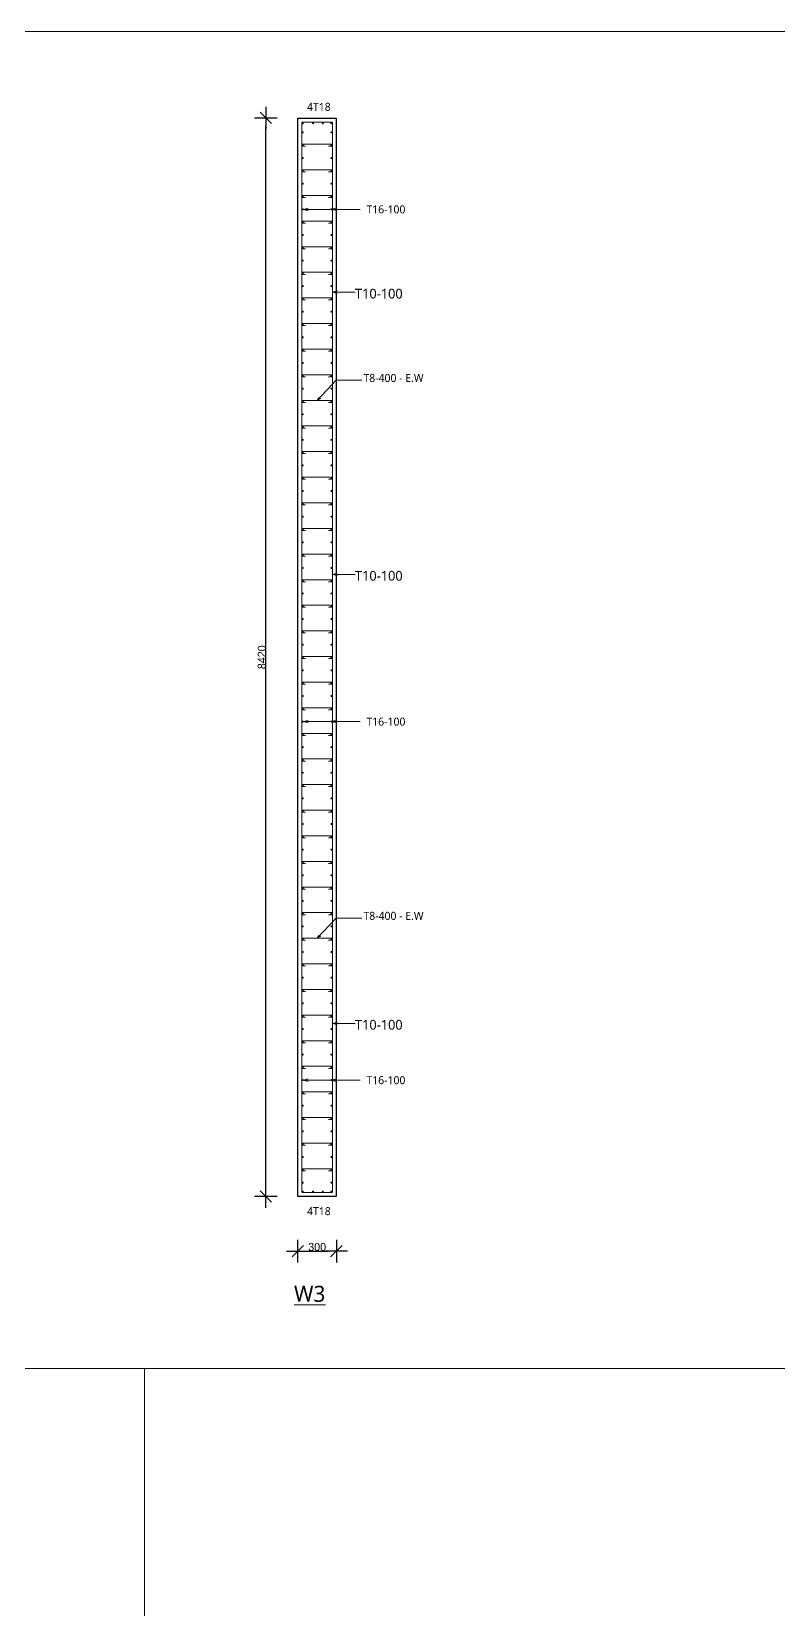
# Model space of a CAD drawing. Header units: millimetres. Extents: x -523 to 167289, y 167321 to 195048.
# Drawn here: x 145366 to 151193, y 182727 to 195048 of the extents above; entities that cross this region are included whole.
import ezdxf

# ---------------------------------------------------------------- set-up
doc = ezdxf.new("R2010")
doc.units = ezdxf.units.MM
doc.header["$PDMODE"] = 98
doc.layers.get('0').update_dxf_attribs({"lineweight": 20})
doc.layers.get('Defpoints').update_dxf_attribs({"lineweight": 20})
doc.layers.add('A-ANNO-TEXT', color=4, linetype='Continuous', lineweight=13)
doc.layers.add('A-DETL', color=2, linetype='Continuous', lineweight=5)
doc.layers.add('DM', color=7, linetype='Continuous')
doc.layers.add('GR-C', color=1, linetype='Continuous')
doc.styles.add('Segoe UI Light', font='segoeuil.ttf', dxfattribs={"width": 0.85, "height": 400})
doc.styles.add('T25-50', font='stencil.shx', dxfattribs={"height": 62.5})
doc.dimstyles.new('D35-100', dxfattribs={"dimtxt": 62.5, "dimasz": 210, "dimexe": 0.1, "dimexo": 0.0065, "dimgap": 126, "dimtad": 1, "dimdec": 0, "dimzin": 0, "dimdsep": 46, "dimtxsty": 'T25-50', "dimblk": 'TK', "dimcen": 90, "dimdle": 100, "dimclrt": 7, "dimadec": 0, "dimazin": 0, "dimtfac": 1, "dimtdec": 0, "dimtix": 1, "dimtofl": 0, "dimtmove": 1, "dimatfit": 3, "dimldrblk": 'COLUMNS AND AXES-XREF-GROUND$0$DOT1', "dimfxl": 0.15, "dimfxlon": 1, "dimtolj": 1, "dimtzin": 0, "dimarcsym": 1})

# ---------------------------------------------------------------- blocks, each defined once
blk = doc.blocks.new('TK')
at = {"layer": 'DM'}
for p, q in [((1.41, 0), (-1.41, 0)), ((-0.71, -0.71), (0.71, 0.71)), ((0, 1.41), (0, -1.41))]:
    blk.add_line(p, q, dxfattribs=at)
blk = doc.blocks.new('*D475')
at = {"layer": 'A-DETL', "color": 0, "lineweight": -2, "transparency": 16777216}
for p, q in [((147444, 185526), (147444, 185525)), ((147506, 185525), (147681, 185525)), ((147744, 185526), (147744, 185525))]:
    blk.add_line(p, q, dxfattribs=at)
at = {"layer": 'Defpoints', "color": 0, "transparency": 16777216}
for p in [(147444, 185952, 0), (147744, 185952, 0), (147744, 185525)]:
    blk.add_point(p, dxfattribs=at)
at = {"layer": 'A-DETL', "color": 0, "lineweight": -2, "transparency": 16777216, "xscale": 62.5, "yscale": 62.5, "zscale": 62.5, "rotation": 180}
blk.add_blockref('TK', (147444, 185525), dxfattribs=at)
at = {"layer": 'A-DETL', "color": 0, "lineweight": -2, "transparency": 16777216, "xscale": 62.5, "yscale": 62.5, "zscale": 62.5}
blk.add_blockref('TK', (147744, 185525), dxfattribs=at)
at = {"layer": 'A-DETL', "color": 7, "transparency": 16777216, "insert": (147594, 185557), "char_height": 62.5, "attachment_point": 5, "style": 'T25-50'}
blk.add_mtext('\\A1;300', dxfattribs=at)
blk = doc.blocks.new('COLUMNS AND AXES-XREF-GROUND$0$DOT1')
for p, q in [((0, -2.5), (0, 2.5)), ((2.5, 0), (-2.5, 0))]:
    blk.add_line(p, q)
blk.add_circle((0, 0), 0.485)
blk = doc.blocks.new('*D476')
at = {"layer": 'A-DETL', "color": 0, "lineweight": -2, "transparency": 16777216}
for p, q in [((147193, 194373), (147193, 194373)), ((147193, 186014), (147193, 194310)), ((147193, 185952), (147193, 185952))]:
    blk.add_line(p, q, dxfattribs=at)
at = {"layer": 'Defpoints', "color": 0, "transparency": 16777216}
for p in [(147193, 194373), (147444, 194373, 0), (147444, 185952, 0)]:
    blk.add_point(p, dxfattribs=at)
at = {"layer": 'A-DETL', "color": 0, "lineweight": -2, "transparency": 16777216, "xscale": 62.5, "yscale": 62.5, "zscale": 62.5}
for p, rotation in [((147193, 194373), 90), ((147193, 185952), 270)]:
    blk.add_blockref('TK', p, dxfattribs=dict(at, rotation=rotation))
at = {"layer": 'A-DETL', "color": 7, "transparency": 16777216, "insert": (147162, 190162), "char_height": 62.5, "attachment_point": 5, "rotation": 90, "style": 'T25-50'}
blk.add_mtext('\\A1;8420', dxfattribs=at)
blk = doc.blocks.new('*D453')
at = {"layer": 'A-DETL', "color": 0, "lineweight": -2, "transparency": 16777216}
for p, q in [((-435, 193495), (-435, 193495)), ((-435, 193257), (-435, 193432)), ((-435, 193195), (-435, 193195))]:
    blk.add_line(p, q, dxfattribs=at)
at = {"layer": 'Defpoints', "color": 0, "transparency": 16777216}
for p in [(-435, 193495), (0, 193495), (153213, 193195)]:
    blk.add_point(p, dxfattribs=at)
at = {"layer": 'A-DETL', "color": 0, "lineweight": -2, "transparency": 16777216, "xscale": 62.5, "yscale": 62.5, "zscale": 62.5}
for p, rotation in [((-435, 193495), 90), ((-435, 193195), 270)]:
    blk.add_blockref('TK', p, dxfattribs=dict(at, rotation=rotation))
at = {"layer": 'A-DETL', "color": 7, "transparency": 16777216, "insert": (-466, 193345), "char_height": 62.5, "attachment_point": 5, "rotation": 90, "style": 'T25-50'}
blk.add_mtext('\\A1;300', dxfattribs=at)
blk = doc.blocks.new('*D457')
at = {"layer": 'A-DETL', "color": 0, "lineweight": -2, "transparency": 16777216}
for p, q in [((162594, 194137), (162594, 194137)), ((162594, 190800), (162594, 194074)), ((162594, 190737), (162594, 190737))]:
    blk.add_line(p, q, dxfattribs=at)
at = {"layer": 'Defpoints', "color": 0, "transparency": 16777216}
for p in [(0, 194137, 0), (162594, 194137), (162792, 190737, 0)]:
    blk.add_point(p, dxfattribs=at)
at = {"layer": 'A-DETL', "color": 0, "lineweight": -2, "transparency": 16777216, "xscale": 62.5, "yscale": 62.5, "zscale": 62.5}
for p, rotation in [((162594, 194137), 90), ((162594, 190737), 270)]:
    blk.add_blockref('TK', p, dxfattribs=dict(at, rotation=rotation))
at = {"layer": 'A-DETL', "color": 7, "transparency": 16777216, "insert": (162562, 192437), "char_height": 62.5, "attachment_point": 5, "rotation": 90, "style": 'T25-50'}
blk.add_mtext('\\A1;3400', dxfattribs=at)

msp = doc.modelspace()

# ---------------------------------------------------------------- linework, layer by layer
at = {"layer": 'A-ANNO-TEXT', "color": 250, "lineweight": 13}
for p, q in [((147485.7, 193659.3, 0), (147523.2, 193669.3, 0)), ((147485.7, 193659.3, 0), (147523.2, 193649.2, 0)), ((147485.7, 193659.3, 0), (147816.2, 193659.3, 0)), ((147637.5, 193659.3, 0), (147821.2, 193659.3, 0)), ((147705.8, 193659.8, 0), (147743.3, 193669.8, 0)), ((147705.8, 193659.8, 0), (147743.3, 193649.8, 0)), ((147821.2, 193659.3, 0), (147930.4, 193659.3, 0)), ((147713.8, 193012.1, 0), (147751.3, 193022.2, 0)), ((147713.8, 193012.1, 0), (147751.3, 193002.1, 0)), ((147713.8, 193012.1, 0), (147891.3, 193012.1, 0)), ((147743.2, 192325.4, 0), (147835, 192325.4, 0)), ((147835, 192325.4, 0), (147944.1, 192325.4, 0)), ((147593.8, 192167.8, 0), (147622.4, 192183.6, 0)), ((147713.8, 190809.4, 0), (147751.3, 190819.4, 0)), ((147713.8, 190809.4, 0), (147751.3, 190799.4, 0)), ((147713.8, 190809.4, 0), (147891.3, 190809.4, 0)), ((147485.7, 189659.3, 0), (147523.2, 189669.3, 0)), ((147485.7, 189659.3, 0), (147523.2, 189649.2, 0)), ((147485.7, 189659.3, 0), (147816.2, 189659.3, 0)), ((147637.5, 189659.3, 0), (147821.2, 189659.3, 0)), ((147705.8, 189659.8, 0), (147743.3, 189669.8, 0)), ((147705.8, 189659.8, 0), (147743.3, 189649.8, 0)), ((147821.2, 189659.3, 0), (147930.4, 189659.3, 0)), ((147743.2, 188125.4, 0), (147835, 188125.4, 0)), ((147835, 188125.4, 0), (147944.1, 188125.4, 0)), ((147593.8, 187967.8, 0), (147622.4, 187983.6, 0)), ((147713.8, 187303.3, 0), (147751.3, 187313.3, 0)), ((147713.8, 187303.3, 0), (147751.3, 187293.2, 0)), ((147713.8, 187303.3, 0), (147891.3, 187303.3, 0)), ((147485.7, 186859.3, 0), (147523.2, 186869.3, 0)), ((147485.7, 186859.3, 0), (147523.2, 186849.2, 0)), ((147485.7, 186859.3, 0), (147816.2, 186859.3, 0)), ((147637.5, 186859.3, 0), (147821.2, 186859.3, 0)), ((147705.8, 186859.8, 0), (147743.3, 186869.8, 0)), ((147705.8, 186859.8, 0), (147743.3, 186849.8, 0)), ((147821.2, 186859.3, 0), (147930.4, 186859.3, 0))]:
    msp.add_line(p, q, dxfattribs=at)
at = {"layer": 'A-ANNO-TEXT', "color": 250, "lineweight": 13, "elevation": 0}
for points in [[(147610, 192191.2), (147593.8, 192167.8), (147743.2, 192325.4)], [(147610, 187991.2), (147593.8, 187967.8), (147743.2, 188125.4)]]:
    msp.add_lwpolyline(points, dxfattribs=at)
at = {"layer": 'A-DETL'}
msp.add_lwpolyline([(124282.3, 195047.8), (167289, 195047.8), (167289, 169580.6), (124282.3, 169580.6)], close=True, dxfattribs=at)
for points in [[(136425.4, 184608), (151319.6, 184608), (151319.6, 195047.8)], [(146247.4, 184608), (146247.4, 169580.6)]]:
    msp.add_lwpolyline(points, dxfattribs=at)
at = {"layer": 'A-DETL', "elevation": 0}
msp.add_lwpolyline([(147473.8, 194332.8), (147473.8, 185989.7, 0.4142136), (147481.8, 185981.7), (147705.8, 185981.7, 0.4142136), (147713.8, 185989.7), (147713.8, 194332.8, 0.4142136), (147705.8, 194340.8), (147481.8, 194340.8, 0.4142136)], format="xyb", close=True, dxfattribs=at)
at = {"layer": 'A-DETL', "const_width": 8, "elevation": 0}
for points in [[(147477.8, 194331.9, -1), (147485.8, 194331.9, -1)], [(147558, 194331.9, -1), (147566, 194331.9, -1)], [(147634.1, 194331.9, -1), (147642.1, 194331.9, -1)], [(147701.2, 194331.9, -1), (147709.2, 194331.9, -1)], [(147477.8, 194259.8, -1), (147485.8, 194259.8, -1)], [(147709.8, 194259.8, 1), (147701.8, 194259.8, 1)], [(147477.8, 194159.8, -1), (147485.8, 194159.8, -1)], [(147477.8, 194059.8, -1), (147485.8, 194059.8, -1)], [(147709.8, 194159.8, 1), (147701.8, 194159.8, 1)], [(147709.8, 194059.8, 1), (147701.8, 194059.8, 1)], [(147477.8, 193959.8, -1), (147485.8, 193959.8, -1)], [(147709.8, 193959.8, 1), (147701.8, 193959.8, 1)], [(147477.8, 193859.8, -1), (147485.8, 193859.8, -1)], [(147709.8, 193859.8, 1), (147701.8, 193859.8, 1)], [(147477.8, 193759.8, -1), (147485.8, 193759.8, -1)], [(147709.8, 193759.8, 1), (147701.8, 193759.8, 1)], [(147477.8, 193659.8, -1), (147485.8, 193659.8, -1)], [(147477.8, 193559.8, -1), (147485.8, 193559.8, -1)], [(147709.8, 193659.8, 1), (147701.8, 193659.8, 1)], [(147709.8, 193559.8, 1), (147701.8, 193559.8, 1)], [(147477.8, 193459.8, -1), (147485.8, 193459.8, -1)], [(147709.8, 193459.8, 1), (147701.8, 193459.8, 1)], [(147477.8, 193359.8, -1), (147485.8, 193359.8, -1)], [(147709.8, 193359.8, 1), (147701.8, 193359.8, 1)], [(147477.8, 193259.8, -1), (147485.8, 193259.8, -1)], [(147709.8, 193259.8, 1), (147701.8, 193259.8, 1)], [(147477.8, 193159.8, -1), (147485.8, 193159.8, -1)], [(147709.8, 193159.8, 1), (147701.8, 193159.8, 1)], [(147477.8, 193059.8, -1), (147485.8, 193059.8, -1)], [(147477.8, 192959.8, -1), (147485.8, 192959.8, -1)], [(147709.8, 193059.8, 1), (147701.8, 193059.8, 1)], [(147709.8, 192959.8, 1), (147701.8, 192959.8, 1)], [(147477.8, 192859.8, -1), (147485.8, 192859.8, -1)], [(147709.8, 192859.8, 1), (147701.8, 192859.8, 1)], [(147477.8, 192759.8, -1), (147485.8, 192759.8, -1)], [(147709.8, 192759.8, 1), (147701.8, 192759.8, 1)], [(147477.8, 192659.8, -1), (147485.8, 192659.8, -1)], [(147709.8, 192659.8, 1), (147701.8, 192659.8, 1)], [(147477.8, 192559.8, -1), (147485.8, 192559.8, -1)], [(147477.8, 192459.8, -1), (147485.8, 192459.8, -1)], [(147709.8, 192559.8, 1), (147701.8, 192559.8, 1)], [(147709.8, 192459.8, 1), (147701.8, 192459.8, 1)], [(147477.8, 192359.8, -1), (147485.8, 192359.8, -1)], [(147709.8, 192359.8, 1), (147701.8, 192359.8, 1)], [(147477.8, 192259.8, -1), (147485.8, 192259.8, -1)], [(147709.8, 192259.8, 1), (147701.8, 192259.8, 1)], [(147477.8, 192159.8, -1), (147485.8, 192159.8, -1)], [(147709.8, 192159.8, 1), (147701.8, 192159.8, 1)], [(147477.8, 192059.8, -1), (147485.8, 192059.8, -1)], [(147477.8, 191959.8, -1), (147485.8, 191959.8, -1)], [(147709.8, 192059.8, 1), (147701.8, 192059.8, 1)], [(147709.8, 191959.8, 1), (147701.8, 191959.8, 1)], [(147477.8, 191859.8, -1), (147485.8, 191859.8, -1)], [(147709.8, 191859.8, 1), (147701.8, 191859.8, 1)], [(147477.8, 191759.8, -1), (147485.8, 191759.8, -1)], [(147709.8, 191759.8, 1), (147701.8, 191759.8, 1)], [(147477.8, 191659.8, -1), (147485.8, 191659.8, -1)], [(147709.8, 191659.8, 1), (147701.8, 191659.8, 1)], [(147477.8, 191559.8, -1), (147485.8, 191559.8, -1)], [(147709.8, 191559.8, 1), (147701.8, 191559.8, 1)], [(147477.8, 191459.8, -1), (147485.8, 191459.8, -1)], [(147477.8, 191359.8, -1), (147485.8, 191359.8, -1)], [(147709.8, 191459.8, 1), (147701.8, 191459.8, 1)], [(147709.8, 191359.8, 1), (147701.8, 191359.8, 1)], [(147477.8, 191259.8, -1), (147485.8, 191259.8, -1)], [(147709.8, 191259.8, 1), (147701.8, 191259.8, 1)], [(147477.8, 191159.8, -1), (147485.8, 191159.8, -1)], [(147709.8, 191159.8, 1), (147701.8, 191159.8, 1)], [(147477.8, 191059.8, -1), (147485.8, 191059.8, -1)], [(147709.8, 191059.8, 1), (147701.8, 191059.8, 1)], [(147477.8, 190959.8, -1), (147485.8, 190959.8, -1)], [(147477.8, 190859.8, -1), (147485.8, 190859.8, -1)], [(147709.8, 190959.8, 1), (147701.8, 190959.8, 1)], [(147709.8, 190859.8, 1), (147701.8, 190859.8, 1)], [(147477.8, 190759.8, -1), (147485.8, 190759.8, -1)], [(147709.8, 190759.8, 1), (147701.8, 190759.8, 1)], [(147477.8, 190659.8, -1), (147485.8, 190659.8, -1)], [(147709.8, 190659.8, 1), (147701.8, 190659.8, 1)], [(147477.8, 190559.8, -1), (147485.8, 190559.8, -1)], [(147709.8, 190559.8, 1), (147701.8, 190559.8, 1)], [(147477.8, 190459.8, -1), (147485.8, 190459.8, -1)], [(147477.8, 190359.8, -1), (147485.8, 190359.8, -1)], [(147709.8, 190459.8, 1), (147701.8, 190459.8, 1)], [(147709.8, 190359.8, 1), (147701.8, 190359.8, 1)], [(147477.8, 190259.8, -1), (147485.8, 190259.8, -1)], [(147709.8, 190259.8, 1), (147701.8, 190259.8, 1)], [(147477.8, 190159.8, -1), (147485.8, 190159.8, -1)], [(147709.8, 190159.8, 1), (147701.8, 190159.8, 1)], [(147477.8, 190059.8, -1), (147485.8, 190059.8, -1)], [(147709.8, 190059.8, 1), (147701.8, 190059.8, 1)], [(147477.8, 189959.8, -1), (147485.8, 189959.8, -1)], [(147709.8, 189959.8, 1), (147701.8, 189959.8, 1)], [(147477.8, 189859.8, -1), (147485.8, 189859.8, -1)], [(147477.8, 189759.8, -1), (147485.8, 189759.8, -1)], [(147709.8, 189859.8, 1), (147701.8, 189859.8, 1)], [(147709.8, 189759.8, 1), (147701.8, 189759.8, 1)], [(147477.8, 189659.8, -1), (147485.8, 189659.8, -1)], [(147709.8, 189659.8, 1), (147701.8, 189659.8, 1)], [(147477.8, 189559.8, -1), (147485.8, 189559.8, -1)], [(147709.8, 189559.8, 1), (147701.8, 189559.8, 1)], [(147477.8, 189459.8, -1), (147485.8, 189459.8, -1)], [(147709.8, 189459.8, 1), (147701.8, 189459.8, 1)], [(147477.8, 189359.8, -1), (147485.8, 189359.8, -1)], [(147477.8, 189259.8, -1), (147485.8, 189259.8, -1)], [(147709.8, 189359.8, 1), (147701.8, 189359.8, 1)], [(147709.8, 189259.8, 1), (147701.8, 189259.8, 1)], [(147477.8, 189159.8, -1), (147485.8, 189159.8, -1)], [(147709.8, 189159.8, 1), (147701.8, 189159.8, 1)], [(147477.8, 189059.8, -1), (147485.8, 189059.8, -1)], [(147709.8, 189059.8, 1), (147701.8, 189059.8, 1)], [(147477.8, 188959.8, -1), (147485.8, 188959.8, -1)], [(147709.8, 188959.8, 1), (147701.8, 188959.8, 1)], [(147477.8, 188859.8, -1), (147485.8, 188859.8, -1)], [(147477.8, 188759.8, -1), (147485.8, 188759.8, -1)], [(147709.8, 188859.8, 1), (147701.8, 188859.8, 1)], [(147709.8, 188759.8, 1), (147701.8, 188759.8, 1)], [(147477.8, 188659.8, -1), (147485.8, 188659.8, -1)], [(147709.8, 188659.8, 1), (147701.8, 188659.8, 1)], [(147477.8, 188559.8, -1), (147485.8, 188559.8, -1)], [(147709.8, 188559.8, 1), (147701.8, 188559.8, 1)], [(147477.8, 188459.8, -1), (147485.8, 188459.8, -1)], [(147709.8, 188459.8, 1), (147701.8, 188459.8, 1)], [(147477.8, 188359.8, -1), (147485.8, 188359.8, -1)], [(147709.8, 188359.8, 1), (147701.8, 188359.8, 1)], [(147477.8, 188259.8, -1), (147485.8, 188259.8, -1)], [(147477.8, 188159.8, -1), (147485.8, 188159.8, -1)], [(147709.8, 188259.8, 1), (147701.8, 188259.8, 1)], [(147709.8, 188159.8, 1), (147701.8, 188159.8, 1)], [(147477.8, 188059.8, -1), (147485.8, 188059.8, -1)], [(147709.8, 188059.8, 1), (147701.8, 188059.8, 1)], [(147477.8, 187959.8, -1), (147485.8, 187959.8, -1)], [(147709.8, 187959.8, 1), (147701.8, 187959.8, 1)], [(147477.8, 187859.8, -1), (147485.8, 187859.8, -1)], [(147709.8, 187859.8, 1), (147701.8, 187859.8, 1)], [(147477.8, 187759.8, -1), (147485.8, 187759.8, -1)], [(147477.8, 187659.8, -1), (147485.8, 187659.8, -1)], [(147709.8, 187759.8, 1), (147701.8, 187759.8, 1)], [(147709.8, 187659.8, 1), (147701.8, 187659.8, 1)], [(147477.8, 187559.8, -1), (147485.8, 187559.8, -1)], [(147709.8, 187559.8, 1), (147701.8, 187559.8, 1)], [(147477.8, 187459.8, -1), (147485.8, 187459.8, -1)], [(147709.8, 187459.8, 1), (147701.8, 187459.8, 1)], [(147477.8, 187359.8, -1), (147485.8, 187359.8, -1)], [(147709.8, 187359.8, 1), (147701.8, 187359.8, 1)], [(147477.8, 187259.8, -1), (147485.8, 187259.8, -1)], [(147477.8, 187159.8, -1), (147485.8, 187159.8, -1)], [(147709.8, 187259.8, 1), (147701.8, 187259.8, 1)], [(147709.8, 187159.8, 1), (147701.8, 187159.8, 1)], [(147477.8, 187059.8, -1), (147485.8, 187059.8, -1)], [(147709.8, 187059.8, 1), (147701.8, 187059.8, 1)], [(147477.8, 186959.8, -1), (147485.8, 186959.8, -1)], [(147709.8, 186959.8, 1), (147701.8, 186959.8, 1)], [(147477.8, 186859.8, -1), (147485.8, 186859.8, -1)], [(147709.8, 186859.8, 1), (147701.8, 186859.8, 1)], [(147477.8, 186759.8, -1), (147485.8, 186759.8, -1)], [(147477.8, 186659.8, -1), (147485.8, 186659.8, -1)], [(147709.8, 186759.8, 1), (147701.8, 186759.8, 1)], [(147709.8, 186659.8, 1), (147701.8, 186659.8, 1)], [(147477.8, 186559.8, -1), (147485.8, 186559.8, -1)], [(147709.8, 186559.8, 1), (147701.8, 186559.8, 1)], [(147477.8, 186459.8, -1), (147485.8, 186459.8, -1)], [(147709.8, 186459.8, 1), (147701.8, 186459.8, 1)], [(147477.8, 186359.8, -1), (147485.8, 186359.8, -1)], [(147709.8, 186359.8, 1), (147701.8, 186359.8, 1)], [(147477.8, 186259.8, -1), (147485.8, 186259.8, -1)], [(147709.8, 186259.8, 1), (147701.8, 186259.8, 1)], [(147477.8, 186159.8, -1), (147485.8, 186159.8, -1)], [(147477.8, 186059.8, -1), (147485.8, 186059.8, -1)], [(147709.8, 186159.8, 1), (147701.8, 186159.8, 1)], [(147709.8, 186059.8, 1), (147701.8, 186059.8, 1)], [(147477.8, 185989.7, -1), (147485.8, 185989.7, -1)], [(147558, 185989.7, -1), (147566, 185989.7, -1)], [(147634.1, 185989.7, -1), (147642.1, 185989.7, -1)], [(147701.2, 185989.7, -1), (147709.2, 185989.7, -1)]]:
    msp.add_lwpolyline(points, format="xyb", close=True, dxfattribs=at)
at = {"layer": 'A-DETL', "lineweight": 20, "elevation": 0}
for points in [[(147503.8, 194151.8), (147481.8, 194151.8, -0.4142136), (147473.8, 194159.8), (147473.8, 194159.8, -0.4142136), (147481.8, 194167.8), (147705.8, 194167.8, -0.4142136), (147713.8, 194159.8), (147713.8, 194159.8, -0.4142136), (147705.8, 194151.8), (147683.8, 194151.8)], [(147503.8, 193951.8), (147481.8, 193951.8, -0.4142136), (147473.8, 193959.8), (147473.8, 193959.8, -0.4142136), (147481.8, 193967.8), (147705.8, 193967.8, -0.4142136), (147713.8, 193959.8), (147713.8, 193959.8, -0.4142136), (147705.8, 193951.8), (147683.8, 193951.8)], [(147503.8, 193751.8), (147481.8, 193751.8, -0.4142136), (147473.8, 193759.8), (147473.8, 193759.8, -0.4142136), (147481.8, 193767.8), (147705.8, 193767.8, -0.4142136), (147713.8, 193759.8), (147713.8, 193759.8, -0.4142136), (147705.8, 193751.8), (147683.8, 193751.8)], [(147503.8, 193551.8), (147481.8, 193551.8, -0.4142136), (147473.8, 193559.8), (147473.8, 193559.8, -0.4142136), (147481.8, 193567.8), (147705.8, 193567.8, -0.4142136), (147713.8, 193559.8), (147713.8, 193559.8, -0.4142136), (147705.8, 193551.8), (147683.8, 193551.8)], [(147503.8, 193351.8), (147481.8, 193351.8, -0.4142136), (147473.8, 193359.8), (147473.8, 193359.8, -0.4142136), (147481.8, 193367.8), (147705.8, 193367.8, -0.4142136), (147713.8, 193359.8), (147713.8, 193359.8, -0.4142136), (147705.8, 193351.8), (147683.8, 193351.8)], [(147503.8, 193151.8), (147481.8, 193151.8, -0.4142136), (147473.8, 193159.8), (147473.8, 193159.8, -0.4142136), (147481.8, 193167.8), (147705.8, 193167.8, -0.4142136), (147713.8, 193159.8), (147713.8, 193159.8, -0.4142136), (147705.8, 193151.8), (147683.8, 193151.8)], [(147503.8, 192951.8), (147481.8, 192951.8, -0.4142136), (147473.8, 192959.8), (147473.8, 192959.8, -0.4142136), (147481.8, 192967.8), (147705.8, 192967.8, -0.4142136), (147713.8, 192959.8), (147713.8, 192959.8, -0.4142136), (147705.8, 192951.8), (147683.8, 192951.8)], [(147503.8, 192751.8), (147481.8, 192751.8, -0.4142136), (147473.8, 192759.8), (147473.8, 192759.8, -0.4142136), (147481.8, 192767.8), (147705.8, 192767.8, -0.4142136), (147713.8, 192759.8), (147713.8, 192759.8, -0.4142136), (147705.8, 192751.8), (147683.8, 192751.8)], [(147503.8, 192551.8), (147481.8, 192551.8, -0.4142136), (147473.8, 192559.8), (147473.8, 192559.8, -0.4142136), (147481.8, 192567.8), (147705.8, 192567.8, -0.4142136), (147713.8, 192559.8), (147713.8, 192559.8, -0.4142136), (147705.8, 192551.8), (147683.8, 192551.8)], [(147503.8, 192351.8), (147481.8, 192351.8, -0.4142136), (147473.8, 192359.8), (147473.8, 192359.8, -0.4142136), (147481.8, 192367.8), (147705.8, 192367.8, -0.4142136), (147713.8, 192359.8), (147713.8, 192359.8, -0.4142136), (147705.8, 192351.8), (147683.8, 192351.8)], [(147503.8, 192151.8), (147481.8, 192151.8, -0.4142136), (147473.8, 192159.8), (147473.8, 192159.8, -0.4142136), (147481.8, 192167.8), (147705.8, 192167.8, -0.4142136), (147713.8, 192159.8), (147713.8, 192159.8, -0.4142136), (147705.8, 192151.8), (147683.8, 192151.8)], [(147503.8, 191951.8), (147481.8, 191951.8, -0.4142136), (147473.8, 191959.8), (147473.8, 191959.8, -0.4142136), (147481.8, 191967.8), (147705.8, 191967.8, -0.4142136), (147713.8, 191959.8), (147713.8, 191959.8, -0.4142136), (147705.8, 191951.8), (147683.8, 191951.8)], [(147503.8, 191751.8), (147481.8, 191751.8, -0.4142136), (147473.8, 191759.8), (147473.8, 191759.8, -0.4142136), (147481.8, 191767.8), (147705.8, 191767.8, -0.4142136), (147713.8, 191759.8), (147713.8, 191759.8, -0.4142136), (147705.8, 191751.8), (147683.8, 191751.8)], [(147503.8, 191551.8), (147481.8, 191551.8, -0.4142136), (147473.8, 191559.8), (147473.8, 191559.8, -0.4142136), (147481.8, 191567.8), (147705.8, 191567.8, -0.4142136), (147713.8, 191559.8), (147713.8, 191559.8, -0.4142136), (147705.8, 191551.8), (147683.8, 191551.8)], [(147503.8, 191351.8), (147481.8, 191351.8, -0.4142136), (147473.8, 191359.8), (147473.8, 191359.8, -0.4142136), (147481.8, 191367.8), (147705.8, 191367.8, -0.4142136), (147713.8, 191359.8), (147713.8, 191359.8, -0.4142136), (147705.8, 191351.8), (147683.8, 191351.8)], [(147503.8, 191151.8), (147481.8, 191151.8, -0.4142136), (147473.8, 191159.8), (147473.8, 191159.8, -0.4142136), (147481.8, 191167.8), (147705.8, 191167.8, -0.4142136), (147713.8, 191159.8), (147713.8, 191159.8, -0.4142136), (147705.8, 191151.8), (147683.8, 191151.8)], [(147503.8, 190951.8), (147481.8, 190951.8, -0.4142136), (147473.8, 190959.8), (147473.8, 190959.8, -0.4142136), (147481.8, 190967.8), (147705.8, 190967.8, -0.4142136), (147713.8, 190959.8), (147713.8, 190959.8, -0.4142136), (147705.8, 190951.8), (147683.8, 190951.8)], [(147503.8, 190751.8), (147481.8, 190751.8, -0.4142136), (147473.8, 190759.8), (147473.8, 190759.8, -0.4142136), (147481.8, 190767.8), (147705.8, 190767.8, -0.4142136), (147713.8, 190759.8), (147713.8, 190759.8, -0.4142136), (147705.8, 190751.8), (147683.8, 190751.8)], [(147503.8, 190551.8), (147481.8, 190551.8, -0.4142136), (147473.8, 190559.8), (147473.8, 190559.8, -0.4142136), (147481.8, 190567.8), (147705.8, 190567.8, -0.4142136), (147713.8, 190559.8), (147713.8, 190559.8, -0.4142136), (147705.8, 190551.8), (147683.8, 190551.8)], [(147503.8, 190351.8), (147481.8, 190351.8, -0.4142136), (147473.8, 190359.8), (147473.8, 190359.8, -0.4142136), (147481.8, 190367.8), (147705.8, 190367.8, -0.4142136), (147713.8, 190359.8), (147713.8, 190359.8, -0.4142136), (147705.8, 190351.8), (147683.8, 190351.8)], [(147503.8, 190151.8), (147481.8, 190151.8, -0.4142136), (147473.8, 190159.8), (147473.8, 190159.8, -0.4142136), (147481.8, 190167.8), (147705.8, 190167.8, -0.4142136), (147713.8, 190159.8), (147713.8, 190159.8, -0.4142136), (147705.8, 190151.8), (147683.8, 190151.8)], [(147503.8, 189951.8), (147481.8, 189951.8, -0.4142136), (147473.8, 189959.8), (147473.8, 189959.8, -0.4142136), (147481.8, 189967.8), (147705.8, 189967.8, -0.4142136), (147713.8, 189959.8), (147713.8, 189959.8, -0.4142136), (147705.8, 189951.8), (147683.8, 189951.8)], [(147503.8, 189751.8), (147481.8, 189751.8, -0.4142136), (147473.8, 189759.8), (147473.8, 189759.8, -0.4142136), (147481.8, 189767.8), (147705.8, 189767.8, -0.4142136), (147713.8, 189759.8), (147713.8, 189759.8, -0.4142136), (147705.8, 189751.8), (147683.8, 189751.8)], [(147503.8, 189551.8), (147481.8, 189551.8, -0.4142136), (147473.8, 189559.8), (147473.8, 189559.8, -0.4142136), (147481.8, 189567.8), (147705.8, 189567.8, -0.4142136), (147713.8, 189559.8), (147713.8, 189559.8, -0.4142136), (147705.8, 189551.8), (147683.8, 189551.8)], [(147503.8, 189351.8), (147481.8, 189351.8, -0.4142136), (147473.8, 189359.8), (147473.8, 189359.8, -0.4142136), (147481.8, 189367.8), (147705.8, 189367.8, -0.4142136), (147713.8, 189359.8), (147713.8, 189359.8, -0.4142136), (147705.8, 189351.8), (147683.8, 189351.8)], [(147503.8, 189151.8), (147481.8, 189151.8, -0.4142136), (147473.8, 189159.8), (147473.8, 189159.8, -0.4142136), (147481.8, 189167.8), (147705.8, 189167.8, -0.4142136), (147713.8, 189159.8), (147713.8, 189159.8, -0.4142136), (147705.8, 189151.8), (147683.8, 189151.8)], [(147503.8, 188951.8), (147481.8, 188951.8, -0.4142136), (147473.8, 188959.8), (147473.8, 188959.8, -0.4142136), (147481.8, 188967.8), (147705.8, 188967.8, -0.4142136), (147713.8, 188959.8), (147713.8, 188959.8, -0.4142136), (147705.8, 188951.8), (147683.8, 188951.8)], [(147503.8, 188751.8), (147481.8, 188751.8, -0.4142136), (147473.8, 188759.8), (147473.8, 188759.8, -0.4142136), (147481.8, 188767.8), (147705.8, 188767.8, -0.4142136), (147713.8, 188759.8), (147713.8, 188759.8, -0.4142136), (147705.8, 188751.8), (147683.8, 188751.8)], [(147503.8, 188551.8), (147481.8, 188551.8, -0.4142136), (147473.8, 188559.8), (147473.8, 188559.8, -0.4142136), (147481.8, 188567.8), (147705.8, 188567.8, -0.4142136), (147713.8, 188559.8), (147713.8, 188559.8, -0.4142136), (147705.8, 188551.8), (147683.8, 188551.8)], [(147503.8, 188351.8), (147481.8, 188351.8, -0.4142136), (147473.8, 188359.8), (147473.8, 188359.8, -0.4142136), (147481.8, 188367.8), (147705.8, 188367.8, -0.4142136), (147713.8, 188359.8), (147713.8, 188359.8, -0.4142136), (147705.8, 188351.8), (147683.8, 188351.8)], [(147503.8, 188151.8), (147481.8, 188151.8, -0.4142136), (147473.8, 188159.8), (147473.8, 188159.8, -0.4142136), (147481.8, 188167.8), (147705.8, 188167.8, -0.4142136), (147713.8, 188159.8), (147713.8, 188159.8, -0.4142136), (147705.8, 188151.8), (147683.8, 188151.8)], [(147503.8, 187951.8), (147481.8, 187951.8, -0.4142136), (147473.8, 187959.8), (147473.8, 187959.8, -0.4142136), (147481.8, 187967.8), (147705.8, 187967.8, -0.4142136), (147713.8, 187959.8), (147713.8, 187959.8, -0.4142136), (147705.8, 187951.8), (147683.8, 187951.8)], [(147503.8, 187751.8), (147481.8, 187751.8, -0.4142136), (147473.8, 187759.8), (147473.8, 187759.8, -0.4142136), (147481.8, 187767.8), (147705.8, 187767.8, -0.4142136), (147713.8, 187759.8), (147713.8, 187759.8, -0.4142136), (147705.8, 187751.8), (147683.8, 187751.8)], [(147503.8, 187551.8), (147481.8, 187551.8, -0.4142136), (147473.8, 187559.8), (147473.8, 187559.8, -0.4142136), (147481.8, 187567.8), (147705.8, 187567.8, -0.4142136), (147713.8, 187559.8), (147713.8, 187559.8, -0.4142136), (147705.8, 187551.8), (147683.8, 187551.8)], [(147503.8, 187351.8), (147481.8, 187351.8, -0.4142136), (147473.8, 187359.8), (147473.8, 187359.8, -0.4142136), (147481.8, 187367.8), (147705.8, 187367.8, -0.4142136), (147713.8, 187359.8), (147713.8, 187359.8, -0.4142136), (147705.8, 187351.8), (147683.8, 187351.8)], [(147503.8, 187151.8), (147481.8, 187151.8, -0.4142136), (147473.8, 187159.8), (147473.8, 187159.8, -0.4142136), (147481.8, 187167.8), (147705.8, 187167.8, -0.4142136), (147713.8, 187159.8), (147713.8, 187159.8, -0.4142136), (147705.8, 187151.8), (147683.8, 187151.8)], [(147503.8, 186951.8), (147481.8, 186951.8, -0.4142136), (147473.8, 186959.8), (147473.8, 186959.8, -0.4142136), (147481.8, 186967.8), (147705.8, 186967.8, -0.4142136), (147713.8, 186959.8), (147713.8, 186959.8, -0.4142136), (147705.8, 186951.8), (147683.8, 186951.8)], [(147503.8, 186751.8), (147481.8, 186751.8, -0.4142136), (147473.8, 186759.8), (147473.8, 186759.8, -0.4142136), (147481.8, 186767.8), (147705.8, 186767.8, -0.4142136), (147713.8, 186759.8), (147713.8, 186759.8, -0.4142136), (147705.8, 186751.8), (147683.8, 186751.8)], [(147503.8, 186551.8), (147481.8, 186551.8, -0.4142136), (147473.8, 186559.8), (147473.8, 186559.8, -0.4142136), (147481.8, 186567.8), (147705.8, 186567.8, -0.4142136), (147713.8, 186559.8), (147713.8, 186559.8, -0.4142136), (147705.8, 186551.8), (147683.8, 186551.8)], [(147503.8, 186351.8), (147481.8, 186351.8, -0.4142136), (147473.8, 186359.8), (147473.8, 186359.8, -0.4142136), (147481.8, 186367.8), (147705.8, 186367.8, -0.4142136), (147713.8, 186359.8), (147713.8, 186359.8, -0.4142136), (147705.8, 186351.8), (147683.8, 186351.8)], [(147503.8, 186151.8), (147481.8, 186151.8, -0.4142136), (147473.8, 186159.8), (147473.8, 186159.8, -0.4142136), (147481.8, 186167.8), (147705.8, 186167.8, -0.4142136), (147713.8, 186159.8), (147713.8, 186159.8, -0.4142136), (147705.8, 186151.8), (147683.8, 186151.8)]]:
    msp.add_lwpolyline(points, format="xyb", dxfattribs=at)
at = {"layer": 'GR-C', "linetype": 'Continuous', "ltscale": 2, "elevation": 0}
msp.add_lwpolyline([(147443.6, 194372.8), (147743.6, 194372.8), (147743.8, 185951.7), (147443.8, 185951.7)], close=True, dxfattribs=at)

# ---------------------------------------------------------------- texts
at = {"layer": 'A-ANNO-TEXT', "color": 7, "style": 'Segoe UI Light'}
for s, p in [('4T18', (147514.9, 194428.6)), ('T8-400 - E.W', (147955.3, 192311.5, 0)), ('T8-400 - E.W', (147955.3, 188111.5, 0)), ('4T18', (147514.9, 185805.4))]:
    msp.add_text(s, height=62.5, rotation=360, dxfattribs=at).set_placement(p)
for s, height, p in [('T16-100', 62.5, (147978.5, 193628, 0)), ('T10-100', 76.34, (147889.5, 192962.9, 0)), ('T10-100', 76.34, (147889.5, 190760.1, 0)), ('T16-100', 62.5, (147978.5, 189628, 0)), ('T10-100', 76.34, (147889.5, 187254, 0)), ('T16-100', 62.5, (147978.5, 186828, 0)), ('%%UW3', 125, (147413.9, 185129.1))]:
    msp.add_text(s, height=height, dxfattribs=at).set_placement(p)

# ---------------------------------------------------------------- dimensions: what is measured, and where the dimension line sits
at = {"layer": 'A-DETL'}
for base, p1, p2, text, picture, middle in [((147192.9, 194372.8), (147443.8, 185951.7, 0), (147443.6, 194372.8, 0), '8420', '*D476', (147161.7, 190162.2)), ((162593.7, 194136.6), (162792.4, 190737.3, 0), (0, 194136.6, 0), '3400', '*D457', (162562.4, 192437))]:
    dim = msp.add_linear_dim(base=base, p1=p1, p2=p2, angle=90, text=text, dimstyle='D35-100', override={"dimtxt": 62.5, "dimasz": 62.5, "dimgap": 0}, dxfattribs=at)
    dim.commit()
    dim.dimension.update_dxf_attribs({"geometry": picture, "text_midpoint": middle})
dim = msp.add_linear_dim(base=(-434.7, 193495), p1=(153212.6, 193195), p2=(0, 193495), angle=90, dimstyle='D35-100', override={"dimtxt": 62.5, "dimasz": 62.5, "dimgap": 0}, dxfattribs=at)
dim.commit()
dim.dimension.update_dxf_attribs({"geometry": '*D453', "text_midpoint": (-466, 193345)})
dim = msp.add_linear_dim(base=(147743.8, 185525.5), p1=(147443.8, 185951.7, 0), p2=(147743.8, 185951.7, 0), dimstyle='D35-100', override={"dimtxt": 62.5, "dimasz": 62.5, "dimgap": 0}, dxfattribs=at)
dim.commit()
dim.dimension.update_dxf_attribs({"geometry": '*D475', "text_midpoint": (147593.8, 185556.7)})

doc.saveas('drawing.dxf')
